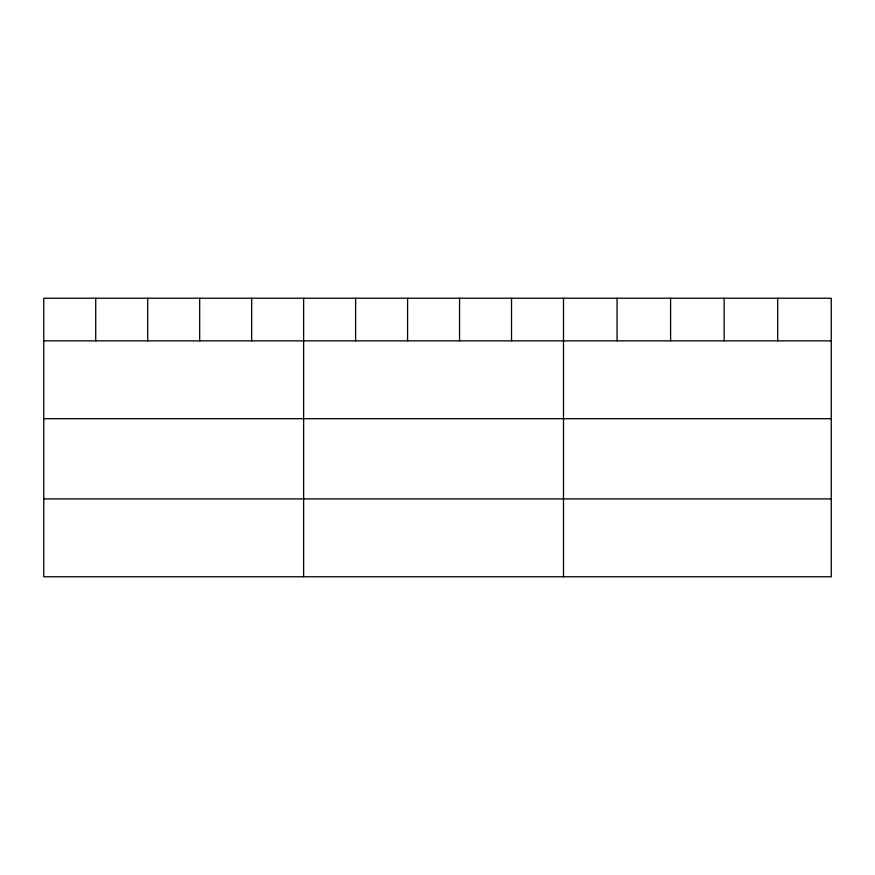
<?xml version="1.0" encoding="UTF-8"?>
<svg xmlns="http://www.w3.org/2000/svg" width="875" height="875" viewBox="0 0 875 875"><rect width="100%" height="100%" fill="white"/><g stroke="black" fill="none" stroke-linecap="round" stroke-linejoin="round"><path stroke-width="1.31" d="M831.25 340.856L831.25 576.767L43.75 576.767L43.75 298.233L831.25 298.233L831.25 340.856L43.75 340.856M43.75 418.698L831.25 418.698M43.75 498.914L831.25 498.914M777.7 298.233L777.7 340.856M724.15 298.233L724.15 340.856M670.6 298.233L670.6 340.856M617.05 298.233L617.05 340.856M563.5 298.233L563.5 576.767M511.525 298.233L511.525 340.856M459.55 298.233L459.55 340.856M407.575 298.233L407.575 340.856M355.6 298.233L355.6 340.856M303.625 298.233L303.625 576.767M251.65 298.233L251.65 340.856M199.675 298.233L199.675 340.856M147.7 298.233L147.7 340.856M95.725 298.233L95.725 340.856"/></g></svg>
